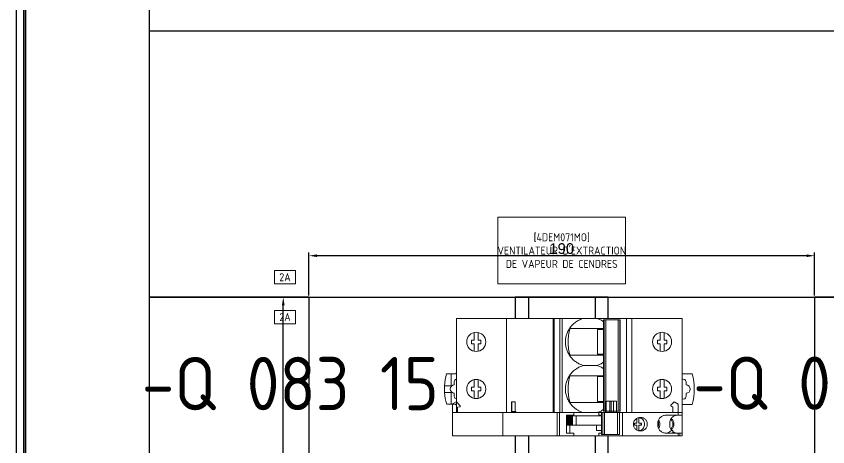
# Model space of a CAD drawing. Header units: millimetres. Extents: x 37984 to 70752, y 14140 to 37584.
# Drawn here: x 45240.5 to 45545.4, y 32383.2 to 32544.9 of the extents above; entities that cross this region are included whole.
import ezdxf
from ezdxf.enums import TextEntityAlignment as Align

# ---------------------------------------------------------------- set-up
doc = ezdxf.new("R2010")
doc.units = ezdxf.units.MM
doc.set_wipeout_variables(frame=1)
doc.layers.add('! NO PLOT !', color=7, linetype='Continuous', true_color=0xff75dd, plot=False)
doc.layers.add('000-PI-Oprema', color=30, linetype='Continuous', lineweight=5)
for name, color, linetype in [('000-PI-ORMAR', 2, 'Continuous'), ('000-PI_TEXT', 7, 'Continuous'), ('002-PI-Kabelska kanalica', 150, 'Continuous'), ('004-PI-DIN Šina', 3, 'Continuous')]:
    doc.layers.add(name, color=color, linetype=linetype)
doc.styles.add('PI0', font='isocpeur.ttf', dxfattribs={"width": 0.9})
doc.styles.get("Standard").update_dxf_attribs({"font": 'arial.ttf'})
doc.dimstyles.new('ISO-25', dxfattribs={"dimtxt": 4, "dimasz": 3, "dimexe": 1.25, "dimexo": 0.625, "dimtad": 1, "dimtxsty": 'Standard', "dimcen": 3, "dimadec": 0, "dimazin": 0, "dimtfac": 1, "dimtmove": 0, "dimatfit": 3, "dimfxl": 1, "dimarcsym": 0})

# ---------------------------------------------------------------- blocks, each defined once
blk = doc.blocks.new('*U529')
at = {"layer": '004-PI-DIN Šina'}
blk.add_lwpolyline([(220, -17.5), (220, 17.5), (0, 17.5), (0, -17.5)], close=True, dxfattribs=at)
for points in [[(0, 12.5), (220, 12.5)], [(0, -12.5), (220, -12.5)]]:
    blk.add_lwpolyline(points, dxfattribs=at)
blk = doc.blocks.new('*U527')
at = {"layer": '002-PI-Kabelska kanalica'}
for p, q in [((-20, -100), (-20, 791)), ((80, -100), (80, 791)), ((-20, -100), (80, -100))]:
    blk.add_line(p, q, dxfattribs=at)
blk = doc.blocks.new('*U528')
at = {"layer": '002-PI-Kabelska kanalica'}
for p, q in [((-20, 120), (20, 120)), ((-20, -100), (-20, 120)), ((20, -100), (20, 120)), ((-20, -100), (20, -100))]:
    blk.add_line(p, q, dxfattribs=at)
blk = doc.blocks.new('*D780')
at = {"layer": '! NO PLOT !', "color": 0, "lineweight": -2, "ltscale": 0.25, "transparency": 16777216}
for p, q in [((45350.48, 32440.03), (45350.48, 32456.23)), ((45537.48, 32454.98), (45353.48, 32454.98)), ((45540.48, 32440.03), (45540.48, 32456.23))]:
    blk.add_line(p, q, dxfattribs=at)
at = {"layer": '! NO PLOT !', "color": 0, "ltscale": 0.25, "transparency": 16777216}
for points in [[(45353.48, 32455.48), (45353.48, 32454.48), (45350.48, 32454.98)], [(45537.48, 32455.48), (45537.48, 32454.48), (45540.48, 32454.98)]]:
    blk.add_solid(points, dxfattribs=at)
at = {"layer": 'Defpoints', "color": 0, "ltscale": 0.25, "transparency": 16777216}
for p in [(45350.48, 32454.98), (45350.48, 32439.4), (45540.48, 32439.4)]:
    blk.add_point(p, dxfattribs=at)
at = {"layer": '! NO PLOT !', "color": 0, "ltscale": 0.25, "transparency": 16777216, "insert": (45445.48, 32457.65), "char_height": 4, "attachment_point": 5}
blk.add_mtext('190', dxfattribs=at)
blk = doc.blocks.new('*D766')
at = {"layer": '! NO PLOT !', "color": 0, "lineweight": -2, "ltscale": 0.25, "transparency": 16777216}
for p, q in [((45331.11, 32439.4), (45342.07, 32439.4)), ((45340.82, 32222.4), (45340.82, 32436.4)), ((45349.86, 32219.4), (45339.57, 32219.4))]:
    blk.add_line(p, q, dxfattribs=at)
at = {"layer": '! NO PLOT !', "color": 0, "ltscale": 0.25, "transparency": 16777216}
for points in [[(45340.32, 32436.4), (45341.32, 32436.4), (45340.82, 32439.4)], [(45340.32, 32222.4), (45341.32, 32222.4), (45340.82, 32219.4)]]:
    blk.add_solid(points, dxfattribs=at)
at = {"layer": 'Defpoints', "color": 0, "ltscale": 0.25, "transparency": 16777216}
for p in [(45330.48, 32439.4), (45340.82, 32439.4), (45350.48, 32219.4)]:
    blk.add_point(p, dxfattribs=at)
at = {"layer": '! NO PLOT !', "color": 0, "ltscale": 0.25, "transparency": 16777216, "insert": (45338.15, 32329.4), "char_height": 4, "attachment_point": 5, "rotation": 90}
blk.add_mtext('220', dxfattribs=at)
blk = doc.blocks.new('8606.000_montažna')
at = {"layer": '000-PI-ORMAR'}
blk.add_line((50683.39, 38449.42), (50683.39, 36559.42), dxfattribs=at)
blk = doc.blocks.new('*U748')
at = {"layer": '002-PI-Kabelska kanalica'}
for p, q in [((-20, -100), (-20, 1420)), ((40, -100), (40, 1420)), ((-20, -100), (40, -100))]:
    blk.add_line(p, q, dxfattribs=at)
blk = doc.blocks.new('A9F74206')
at = {"layer": '000-PI-Oprema'}
for p, q in [((43768.51, 37223.54), (43768.51, 37225.18)), ((43772.96, 37226), (43772.96, 37223.54)), ((43775.46, 37223.54), (43775.46, 37226)), ((43779.91, 37225.19), (43779.91, 37223.54)), ((43772.96, 37223.54), (43768.51, 37223.54)), ((43779.91, 37223.54), (43775.46, 37223.54))]:
    blk.add_line(p, q, dxfattribs=at)
for centre, radius, start, end in [((43774.23, 37206.69), 19.35, 93.7668, 107.1978), ((43774.23, 37206.69), 19.35, 86.3591, 93.7668), ((43774.23, 37206.69), 19.35, 72.9337, 86.3591), ((43774.21, 37154.14), 22, 254.849, 285.151)]:
    blk.add_arc(centre, radius, start, end, dxfattribs=at)
at = {"ltscale": 0.25}
blk.add_wipeout([(43765.36, 37221.54), (43800.76, 37221.54), (43800.76, 37136.74), (43765.36, 37136.74)], dxfattribs=at).dxf.layer = '000-PI-Oprema'
at = {"layer": '000-PI-Oprema'}
for p, q in [((43765.36, 37136.74), (43765.36, 37221.54)), ((43800.76, 37221.54), (43765.36, 37221.54)), ((43768.51, 37222.11), (43768.51, 37223.54)), ((43772.66, 37222.31), (43771.46, 37222.31)), ((43776.96, 37222.31), (43775.76, 37222.31)), ((43779.91, 37223.54), (43779.91, 37222.11)), ((43800.76, 37136.74), (43800.76, 37221.54)), ((43773.51, 37214.81), (43773.51, 37215.81)), ((43773.51, 37215.81), (43774.91, 37215.81)), ((43774.91, 37215.81), (43774.91, 37214.81)), ((43791.21, 37214.81), (43791.21, 37215.81)), ((43791.21, 37215.81), (43792.61, 37215.81)), ((43792.61, 37215.81), (43792.61, 37214.81)), ((43773.51, 37214.81), (43770.69, 37214.81)), ((43773.51, 37213.31), (43770.69, 37213.31)), ((43773.51, 37212.31), (43773.51, 37213.31)), ((43774.91, 37212.31), (43773.51, 37212.31)), ((43774.91, 37214.81), (43777.73, 37214.81)), ((43774.91, 37213.31), (43774.91, 37212.31)), ((43774.91, 37213.31), (43777.73, 37213.31)), ((43791.21, 37214.81), (43788.39, 37214.81)), ((43791.21, 37213.31), (43788.39, 37213.31)), ((43791.21, 37212.31), (43791.21, 37213.31)), ((43792.61, 37212.31), (43791.21, 37212.31)), ((43792.61, 37214.81), (43795.43, 37214.81)), ((43792.61, 37213.31), (43792.61, 37212.31)), ((43792.61, 37213.31), (43795.43, 37213.31)), ((43800.76, 37202.64), (43765.36, 37202.64)), ((43800.76, 37185.14), (43765.36, 37185.14)), ((43765.36, 37184.74), (43800.76, 37184.74)), ((43765.36, 37182.64), (43800.76, 37182.64)), ((43800.76, 37181.84), (43765.36, 37181.84)), ((43769.21, 37166.23), (43769.21, 37178.78)), ((43779.21, 37166.23), (43779.21, 37178.78)), ((43786.91, 37166.23), (43786.91, 37178.78)), ((43796.91, 37166.23), (43796.91, 37178.78)), ((43783.06, 37168.72), (43783.06, 37173.72)), ((43769.56, 37166.23), (43769.56, 37168.44)), ((43769.56, 37168.44), (43778.86, 37168.44)), ((43778.86, 37168.44), (43778.86, 37166.23)), ((43787.26, 37168.44), (43796.56, 37168.44)), ((43787.26, 37166.23), (43787.26, 37168.44)), ((43796.56, 37168.44), (43796.56, 37166.23)), ((43765.91, 37159.95), (43765.91, 37166.23)), ((43765.91, 37166.23), (43800.21, 37166.23)), ((43800.21, 37165.96), (43765.91, 37165.96)), ((43800.21, 37165.39), (43765.91, 37165.39)), ((43800.21, 37166.23), (43800.21, 37159.95)), ((43800.21, 37160.79), (43765.91, 37160.79)), ((43765.36, 37157.64), (43800.76, 37157.64)), ((43765.91, 37160.16), (43800.21, 37160.16)), ((43765.91, 37159.95), (43800.21, 37159.95)), ((43800.76, 37155.63), (43765.36, 37155.63)), ((43773.51, 37144.99), (43770.69, 37144.99)), ((43773.51, 37145.99), (43774.91, 37145.99)), ((43773.51, 37144.99), (43773.51, 37145.99)), ((43774.91, 37145.99), (43774.91, 37144.99)), ((43774.91, 37144.99), (43777.73, 37144.99)), ((43791.21, 37144.99), (43788.39, 37144.99)), ((43791.21, 37145.99), (43792.61, 37145.99)), ((43791.21, 37144.99), (43791.21, 37145.99)), ((43792.61, 37145.99), (43792.61, 37144.99)), ((43792.61, 37144.99), (43795.43, 37144.99)), ((43773.51, 37143.49), (43770.69, 37143.49)), ((43773.51, 37142.49), (43773.51, 37143.49)), ((43774.91, 37142.49), (43773.51, 37142.49)), ((43774.91, 37143.49), (43777.73, 37143.49)), ((43774.91, 37143.49), (43774.91, 37142.49)), ((43791.21, 37143.49), (43788.39, 37143.49)), ((43791.21, 37142.49), (43791.21, 37143.49)), ((43792.61, 37142.49), (43791.21, 37142.49)), ((43792.61, 37143.49), (43795.43, 37143.49)), ((43792.61, 37143.49), (43792.61, 37142.49)), ((43765.36, 37136.74), (43800.76, 37136.74)), ((43768.46, 37136.74), (43768.46, 37132.91)), ((43779.96, 37132.91), (43779.96, 37136.74)), ((43772.61, 37135.24), (43771.46, 37135.24)), ((43776.96, 37135.24), (43775.81, 37135.24))]:
    blk.add_line(p, q, dxfattribs=at)
for points in [[(43766.62, 37166.23), (43765.95, 37167.15), (43765.36, 37168.72)], [(43783.06, 37168.72), (43782.43, 37167.05), (43781.81, 37166.23)], [(43784.31, 37166.23), (43783.68, 37167.09), (43783.06, 37168.72)], [(43800.76, 37168.72), (43800.12, 37167.04), (43799.51, 37166.23)]]:
    blk.add_lwpolyline(points, dxfattribs=at)
for centre in [(43774.21, 37214.06), (43791.91, 37214.06), (43774.21, 37144.24), (43791.91, 37144.24)]:
    blk.add_circle(centre, 3.6, dxfattribs=at)
for centre, radius, start, end in [((43767.51, 37222.33), 0.997, 308.5163, 347.0319), ((43767.51, 37222.33), 0.997, 347.0631, 359.9849), ((43771.46, 37221.31), 1, 90.0557, 166.524), ((43776.96, 37221.31), 1, 13.4739, 89.9443), ((43780.91, 37222.33), 0.998, 180.0152, 192.8736), ((43780.91, 37222.33), 0.997, 192.9049, 231.4838), ((43771.46, 37136.24), 1, 149.9964, 270), ((43776.96, 37136.24), 1, 270, 30.0038), ((43774.21, 37135.24), 1.6, 180, 0)]:
    blk.add_arc(centre, radius, start, end, dxfattribs=at)
blk.add_ellipse((43774.21, 37222.31), major_axis=(0, 1.55), ratio=0.997493, start_param=-1.570796, end_param=1.570796, dxfattribs=at)
for points, knots in [([(43768.51, 37222.11), (43768.51, 37222.01), (43768.48, 37221.8), (43768.39, 37221.62), (43768.33, 37221.53)], [0, 0, 0, 0, 0.500039, 1, 1, 1, 1]), ([(43780.09, 37221.53), (43780.03, 37221.62), (43779.94, 37221.8), (43779.91, 37222.01), (43779.91, 37222.11)], [0, 0, 0, 0, 0.499961, 1, 1, 1, 1]), ([(43774.21, 37180.56), (43773.65, 37180.56), (43772.52, 37180.45), (43770.88, 37179.98), (43769.36, 37179.21), (43768.46, 37178.52), (43768.04, 37178.14)], [0, 0, 0, 0, 0.249983, 0.499973, 0.749982, 1, 1, 1, 1]), ([(43774.21, 37179.55), (43773.35, 37179.55), (43771.66, 37179.42), (43770, 37179.04), (43769.21, 37178.78)], [0, 0, 0, 0, 0.509146, 1, 1, 1, 1]), ([(43774.21, 37180.56), (43774.71, 37180.56), (43775.47, 37180.5), (43776.45, 37180.29), (43777.41, 37180), (43778.56, 37179.49), (43779.82, 37178.67), (43780.93, 37177.65), (43781.86, 37176.46), (43782.59, 37175.14), (43782.93, 37174.2), (43783.06, 37173.72)], [0, 0, 0, 0, 0.125046, 0.187644, 0.250209, 0.375224, 0.500253, 0.625262, 0.750232, 0.875163, 1, 1, 1, 1]), ([(43779.21, 37178.78), (43778.42, 37179.04), (43776.77, 37179.42), (43775.07, 37179.55), (43774.21, 37179.55)], [0, 0, 0, 0, 0.490854, 1, 1, 1, 1]), ([(43783.06, 37173.72), (43783.19, 37174.2), (43783.54, 37175.14), (43784.26, 37176.46), (43785.2, 37177.65), (43786.31, 37178.67), (43787.57, 37179.49), (43788.95, 37180.1), (43790.41, 37180.47), (43791.41, 37180.56), (43791.91, 37180.56)], [0, 0, 0, 0, 0.124861, 0.249813, 0.374793, 0.499813, 0.624849, 0.749888, 0.874952, 1, 1, 1, 1]), ([(43791.91, 37179.55), (43791.05, 37179.55), (43789.36, 37179.42), (43787.7, 37179.04), (43786.91, 37178.78)], [0, 0, 0, 0, 0.509146, 1, 1, 1, 1]), ([(43791.91, 37180.56), (43792.41, 37180.56), (43793.17, 37180.5), (43794.15, 37180.29), (43795.11, 37180), (43796.26, 37179.49), (43797.52, 37178.67), (43798.63, 37177.65), (43799.56, 37176.46), (43800.29, 37175.14), (43800.63, 37174.2), (43800.76, 37173.72)], [0, 0, 0, 0, 0.125046, 0.187644, 0.250209, 0.375224, 0.500253, 0.625262, 0.750232, 0.875163, 1, 1, 1, 1]), ([(43796.91, 37178.78), (43796.12, 37179.04), (43794.47, 37179.42), (43792.77, 37179.55), (43791.91, 37179.55)], [0, 0, 0, 0, 0.490854, 1, 1, 1, 1]), ([(43765.36, 37173.72), (43765.48, 37174.14), (43765.77, 37174.96), (43766.37, 37176.13), (43767.12, 37177.2), (43767.72, 37177.84), (43768.04, 37178.14)], [0, 0, 0, 0, 0.249803, 0.499808, 0.749905, 1, 1, 1, 1])]:
    blk.add_open_spline(points, degree=3, knots=knots, dxfattribs=at)
blk = doc.blocks.new('A9A26914')
at = {"layer": '000-PI-Oprema'}
for p, q in [((43591.46, 37138.95), (43591.37, 37139.95)), ((43591.87, 37138.95), (43591.46, 37138.95)), ((43593.37, 37140.45), (43591.87, 37138.95)), ((43592.56, 37141.85), (43593.37, 37140.45)), ((43593.32, 37118.23), (43593.32, 37119.58)), ((43593.67, 37080.21), (43593.67, 37084.29)), ((43591.37, 37058.95), (43591.81, 37059.7)), ((43591.81, 37059.7), (43592.18, 37059.7)), ((43592.18, 37059.7), (43593.37, 37058.51)), ((43593.37, 37058.51), (43592.53, 37057.05))]:
    blk.add_line(p, q, dxfattribs=at)
at = {"ltscale": 0.25}
blk.add_wipeout([(43580.62, 37055.55), (43589.32, 37055.55), (43589.32, 37141.85), (43580.62, 37141.85)], dxfattribs=at).dxf.layer = '000-PI-Oprema'
at = {"layer": '000-PI-Oprema'}
for p, q in [((43580.62, 37055.55), (43580.62, 37141.85)), ((43580.62, 37141.85), (43592.56, 37141.85)), ((43589.32, 37085.77), (43589.32, 37141.85)), ((43591.37, 37139.95), (43589.32, 37139.95)), ((43580.62, 37122.95), (43589.32, 37122.95)), ((43589.32, 37119.67), (43589.72, 37119.67)), ((43589.72, 37119.66), (43589.32, 37119.66)), ((43589.72, 37119.51), (43589.32, 37119.51)), ((43589.32, 37118.05), (43589.72, 37118.05)), ((43589.72, 37118.05), (43589.72, 37119.67)), ((43593.32, 37119.58), (43589.72, 37119.58)), ((43589.72, 37119.58), (43593.32, 37119.58)), ((43589.72, 37119.52), (43593.32, 37119.52)), ((43589.72, 37118.23), (43593.32, 37118.23)), ((43589.32, 37102.44), (43580.62, 37102.44)), ((43580.62, 37101.65), (43589.32, 37101.65)), ((43581.62, 37096.19), (43580.62, 37096.19)), ((43581.62, 37096.19), (43581.62, 37098.96)), ((43588.32, 37098.96), (43581.62, 37098.96)), ((43581.62, 37097.69), (43584.62, 37097.69)), ((43584.62, 37085.77), (43584.62, 37098.76)), ((43584.62, 37098.76), (43588.12, 37098.76)), ((43588.12, 37098.72), (43584.62, 37098.72)), ((43584.62, 37098.61), (43588.12, 37098.61)), ((43588.12, 37098.28), (43584.62, 37098.28)), ((43584.62, 37098.05), (43588.12, 37098.05)), ((43588.12, 37097.72), (43584.62, 37097.72)), ((43584.62, 37097.49), (43588.12, 37097.49)), ((43588.12, 37097.16), (43584.62, 37097.16)), ((43584.62, 37097.03), (43588.12, 37097.03)), ((43588.12, 37096.72), (43584.62, 37096.72)), ((43588.12, 37085.77), (43588.12, 37098.76)), ((43588.12, 37097.69), (43588.32, 37097.69)), ((43588.32, 37098.96), (43588.32, 37096.19)), ((43589.32, 37096.19), (43588.32, 37096.19)), ((43584.62, 37095.33), (43588.12, 37095.33)), ((43584.62, 37087.65), (43582.62, 37087.65)), ((43582.62, 37087.65), (43582.62, 37085.77)), ((43581.12, 37085.77), (43589.37, 37085.77)), ((43581.12, 37085.77), (43581.12, 37079.02)), ((43589.37, 37085.28), (43581.12, 37085.28)), ((43581.12, 37084.64), (43589.37, 37084.64)), ((43581.62, 37085.77), (43581.62, 37086.84)), ((43588.32, 37086.84), (43588.32, 37085.77)), ((43589.37, 37079.02), (43589.37, 37085.77)), ((43593.67, 37084.29), (43589.37, 37084.29)), ((43589.37, 37084), (43593.67, 37084)), ((43593.67, 37082.64), (43589.37, 37082.64)), ((43593.67, 37082.21), (43589.37, 37082.21)), ((43589.37, 37081.31), (43593.67, 37081.31)), ((43589.32, 37077.95), (43580.62, 37077.95)), ((43589.37, 37079.75), (43581.12, 37079.75)), ((43589.37, 37079.1), (43581.12, 37079.1)), ((43581.12, 37079.02), (43589.37, 37079.02)), ((43589.32, 37055.55), (43589.32, 37079.02)), ((43593.67, 37080.21), (43589.37, 37080.21)), ((43582.76, 37072.5), (43584.57, 37072.5)), ((43584.57, 37073.42), (43585.37, 37073.42)), ((43584.57, 37072.5), (43584.57, 37073.42)), ((43585.37, 37073.42), (43585.37, 37072.5)), ((43585.37, 37072.5), (43587.18, 37072.5)), ((43584.57, 37071.74), (43582.48, 37071.74)), ((43584.57, 37071.77), (43582.49, 37071.77)), ((43584.57, 37070.83), (43584.57, 37071.77)), ((43585.37, 37070.85), (43584.57, 37070.85)), ((43585.37, 37070.83), (43584.57, 37070.83)), ((43587.46, 37071.77), (43585.37, 37071.77)), ((43585.37, 37071.77), (43585.37, 37070.83)), ((43587.46, 37071.74), (43585.37, 37071.74)), ((43585.32, 37064.67), (43584.62, 37064.67)), ((43581.62, 37055.55), (43581.62, 37061.64)), ((43581.62, 37061.05), (43582.57, 37059.55)), ((43585.37, 37060.17), (43584.57, 37060.17)), ((43585.32, 37060.18), (43584.62, 37060.18)), ((43588.32, 37061.64), (43588.32, 37055.55)), ((43581.62, 37057.05), (43580.62, 37057.05)), ((43582.57, 37059.05), (43581.62, 37059.05)), ((43582.57, 37059.55), (43582.57, 37059.05)), ((43592.53, 37057.05), (43588.32, 37057.05)), ((43589.32, 37058.95), (43591.37, 37058.95)), ((43580.62, 37056.35), (43581.62, 37056.35)), ((43580.62, 37055.55), (43589.32, 37055.55))]:
    blk.add_line(p, q, dxfattribs=at)
for centre, radius, start, end in [((43584.83, 37072.14), 2.41, 191.0149, 198.7633), ((43584.83, 37072.14), 2.41, 198.7596, 203.3378), ((43585.11, 37072.14), 2.41, 336.663, 341.241), ((43585.12, 37072.14), 2.4, 341.2373, 348.9979), ((43584.97, 37066.95), 2.61, 245.6606, 256.7055), ((43584.97, 37066.97), 2.63, 256.711, 261.1084), ((43584.97, 37066.98), 2.64, 261.103, 269.9851), ((43584.97, 37066.98), 2.64, 270.0149, 278.8976), ((43584.97, 37066.97), 2.63, 278.8922, 283.2899), ((43584.98, 37066.95), 2.61, 283.2884, 294.3539), ((43584.56, 37057.2), 2.96, 130.1561, 132.1545)]:
    blk.add_arc(centre, radius, start, end, dxfattribs=at)
for points in [[(43581.62, 37086.84), (43581.29, 37086.84), (43580.96, 37086.84), (43580.62, 37086.84)], [(43589.32, 37086.84), (43588.99, 37086.84), (43588.66, 37086.84), (43588.32, 37086.84)]]:
    blk.add_open_spline(points, degree=3, dxfattribs=at)
for points, knots in [([(43582.42, 37071.19), (43582.42, 37071.36), (43582.45, 37071.7), (43582.6, 37072.19), (43582.83, 37072.64), (43583.15, 37073.05), (43583.53, 37073.38), (43583.98, 37073.63), (43584.46, 37073.78), (43584.8, 37073.82), (43584.97, 37073.82)], [0, 0, 0, 0, 0.124919, 0.249956, 0.374927, 0.499943, 0.624963, 0.749961, 0.875027, 1, 1, 1, 1]), ([(43584.97, 37073.82), (43585.14, 37073.82), (43585.48, 37073.78), (43585.97, 37073.63), (43586.41, 37073.38), (43586.8, 37073.05), (43587.11, 37072.64), (43587.35, 37072.19), (43587.49, 37071.7), (43587.52, 37071.36), (43587.52, 37071.19)], [0, 0, 0, 0, 0.124979, 0.250049, 0.375041, 0.500054, 0.625065, 0.750031, 0.875075, 1, 1, 1, 1]), ([(43584.97, 37068.59), (43584.8, 37068.59), (43584.47, 37068.62), (43583.98, 37068.77), (43583.53, 37069.02), (43583.15, 37069.35), (43582.83, 37069.75), (43582.6, 37070.2), (43582.45, 37070.69), (43582.42, 37071.03), (43582.42, 37071.19)], [0, 0, 0, 0, 0.125015, 0.250108, 0.375103, 0.5001, 0.625084, 0.750024, 0.875056, 1, 1, 1, 1]), ([(43584.97, 37069.67), (43584.72, 37069.67), (43584.22, 37069.74), (43583.54, 37070.05), (43582.98, 37070.54), (43582.72, 37070.96), (43582.62, 37071.19)], [0, 0, 0, 0, 0.252806, 0.5042, 0.753336, 1, 1, 1, 1]), ([(43587.52, 37071.19), (43587.52, 37071.03), (43587.49, 37070.69), (43587.35, 37070.2), (43587.11, 37069.75), (43586.8, 37069.35), (43586.41, 37069.02), (43585.97, 37068.77), (43585.48, 37068.62), (43585.14, 37068.59), (43584.97, 37068.59)], [0, 0, 0, 0, 0.12494, 0.249969, 0.374913, 0.499901, 0.624903, 0.749901, 0.87499, 1, 1, 1, 1]), ([(43587.33, 37071.19), (43587.23, 37070.96), (43586.97, 37070.54), (43586.4, 37070.05), (43585.72, 37069.74), (43585.22, 37069.67), (43584.97, 37069.67)], [0, 0, 0, 0, 0.246664, 0.4958, 0.747194, 1, 1, 1, 1]), ([(43584.62, 37064.67), (43584.43, 37064.67), (43584.03, 37064.63), (43583.46, 37064.45), (43582.94, 37064.17), (43582.48, 37063.79), (43582.11, 37063.32), (43581.83, 37062.8), (43581.66, 37062.23), (43581.62, 37061.83), (43581.62, 37061.64)], [0, 0, 0, 0, 0.12527, 0.250537, 0.375716, 0.500798, 0.625765, 0.75061, 0.875372, 1, 1, 1, 1]), ([(43583.42, 37064.41), (43583.64, 37064.24), (43584.14, 37063.99), (43584.7, 37063.9), (43584.97, 37063.9)], [0, 0, 0, 0, 0.49829, 1, 1, 1, 1]), ([(43584.97, 37063.9), (43585.25, 37063.9), (43585.8, 37063.99), (43586.3, 37064.24), (43586.53, 37064.41)], [0, 0, 0, 0, 0.50171, 1, 1, 1, 1]), ([(43588.32, 37061.64), (43588.32, 37061.83), (43588.28, 37062.23), (43588.11, 37062.8), (43587.84, 37063.32), (43587.46, 37063.78), (43587.01, 37064.17), (43586.48, 37064.45), (43585.92, 37064.63), (43585.52, 37064.67), (43585.32, 37064.67)], [0, 0, 0, 0, 0.124613, 0.249358, 0.374199, 0.499167, 0.62425, 0.749435, 0.874718, 1, 1, 1, 1]), ([(43584.62, 37060.18), (43584.44, 37060.18), (43584.08, 37060.15), (43583.56, 37060.01), (43583.08, 37059.79), (43582.78, 37059.58), (43582.65, 37059.47)], [0, 0, 0, 0, 0.251122, 0.501975, 0.751634, 1, 1, 1, 1]), ([(43582.87, 37059.64), (43582.99, 37059.47), (43583.26, 37059.17), (43583.78, 37058.83), (43584.36, 37058.62), (43584.77, 37058.57), (43584.97, 37058.57)], [0, 0, 0, 0, 0.247399, 0.496815, 0.747955, 1, 1, 1, 1]), ([(43584.97, 37059.01), (43584.8, 37059.01), (43584.45, 37059.04), (43583.95, 37059.2), (43583.5, 37059.44), (43583.23, 37059.67), (43583.11, 37059.79)], [0, 0, 0, 0, 0.251537, 0.502418, 0.752062, 1, 1, 1, 1]), ([(43586.83, 37059.79), (43586.71, 37059.67), (43586.45, 37059.44), (43585.99, 37059.2), (43585.49, 37059.04), (43585.15, 37059.01), (43584.97, 37059.01)], [0, 0, 0, 0, 0.247939, 0.497584, 0.748464, 1, 1, 1, 1]), ([(43584.97, 37058.57), (43585.18, 37058.57), (43585.59, 37058.62), (43586.17, 37058.83), (43586.68, 37059.17), (43586.96, 37059.47), (43587.07, 37059.64)], [0, 0, 0, 0, 0.252045, 0.503185, 0.752601, 1, 1, 1, 1]), ([(43588.32, 37057.29), (43588.32, 37057.48), (43588.28, 37057.86), (43588.11, 37058.4), (43587.83, 37058.91), (43587.46, 37059.35), (43587, 37059.71), (43586.48, 37059.98), (43585.91, 37060.15), (43585.52, 37060.18), (43585.32, 37060.18)], [0, 0, 0, 0, 0.12283, 0.246082, 0.369858, 0.494448, 0.619883, 0.746065, 0.872922, 1, 1, 1, 1]), ([(43582.25, 37059.06), (43582.15, 37058.93), (43581.97, 37058.66), (43581.77, 37058.23), (43581.65, 37057.76), (43581.62, 37057.44), (43581.62, 37057.29)], [0, 0, 0, 0, 0.251445, 0.501677, 0.751234, 1, 1, 1, 1])]:
    blk.add_open_spline(points, degree=3, knots=knots, dxfattribs=at)

msp = doc.modelspace()

# ---------------------------------------------------------------- linework, layer by layer
at = {"layer": '! NO PLOT !', "ltscale": 0.25}
for q in [(45540.483, 32439.404), (45350.483, 32219.404)]:
    msp.add_line((45350.483, 32439.404), q, dxfattribs=at)
at = {"layer": '000-PI-Oprema'}
for points in [[(45421.483, 32469.404), (45469.483, 32469.404), (45469.483, 32444.404), (45421.483, 32444.404)], [(45337.483, 32449.404), (45345.483, 32449.404), (45345.483, 32444.404), (45337.483, 32444.404)], [(45337.483, 32434.404), (45345.483, 32434.404), (45345.483, 32429.404), (45337.483, 32429.404)]]:
    msp.add_lwpolyline(points, close=True, dxfattribs=at)
at = {"layer": '000-PI-ORMAR'}
for p, q in [((45243.995, 32761.404), (45243.995, 30776.904)), ((45240.483, 32740.904), (45240.483, 30789.904)), ((45243.201, 32740.904), (45243.201, 30789.904)), ((45243.983, 30789.904), (45243.983, 32740.766))]:
    msp.add_line(p, q, dxfattribs=at)

# ---------------------------------------------------------------- block references
for name, p, rotation in [('*U527', (45390.483, 32519.404), 270), ('*U748', (45330.483, 32339.404), 180), ('*U529', (45445.483, 32439.404), 270), ('*U528', (45560.483, 32339.404), 180)]:
    msp.add_blockref(name, p, dxfattribs=dict(rotation=rotation))
at = {"layer": '000-PI-Oprema'}
msp.add_blockref('8606.000_montažna', (-5392.912, -5740.014), dxfattribs=at)

# ---------------------------------------------------------------- texts
at = {"layer": '000-PI_TEXT', "style": 'PI0', "width": 0.9}
for s, p in [('-Q 083 15', (45343.462, 32407.001)), ('-Q 083 04', (45552.549, 32407.139))]:
    msp.add_text(s, height=20, dxfattribs=at).set_placement(p, align=Align.MIDDLE)
at = {"layer": '000-PI_TEXT', "linetype": 'Continuous', "char_height": 3, "attachment_point": 5, "style": 'PI0'}
for s, insert, width in [("[4DEM071MO]\\PVENTILATEUR D'EXTRACTION\\PDE VAPEUR DE CENDRES", (45445.483, 32456.904), 48), ('2A', (45341.483, 32446.904), 8), ('2A', (45341.483, 32431.904), 8)]:
    msp.add_mtext(s, dxfattribs=dict(at, insert=insert, width=width))

# ---------------------------------------------------------------- dimensions: what is measured, and where the dimension line sits
at = {"layer": '! NO PLOT !', "ltscale": 0.25}
dim = msp.add_linear_dim(base=(45350.483, 32454.983), p1=(45540.483, 32439.404), p2=(45350.483, 32439.404), dimstyle='ISO-25', dxfattribs=at)
dim.commit()
dim.dimension.update_dxf_attribs({"geometry": '*D780', "text_midpoint": (45445.483, 32457.65)})
dim = msp.add_linear_dim(base=(45340.82, 32439.404), p1=(45350.483, 32219.404), p2=(45330.483, 32439.404), angle=90, dimstyle='ISO-25', dxfattribs=at)
dim.commit()
dim.dimension.update_dxf_attribs({"geometry": '*D766', "text_midpoint": (45338.153, 32329.404)})

# ---------------------------------------------------------------- next in the draw order: block references
at = {"layer": '000-PI-Oprema', "rotation": 89.99999999999999}
msp.add_blockref('A9F74206', (82627.417, -11369.295), dxfattribs=at)

# ---------------------------------------------------------------- next in the draw order: block references
msp.add_blockref('A9A26914', (82546.231, -11193.256), dxfattribs=at)

doc.saveas('drawing.dxf')
